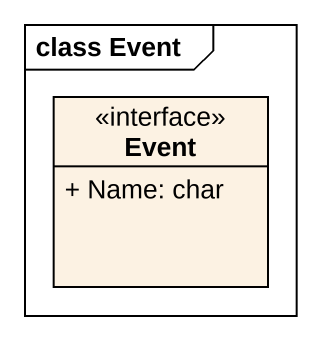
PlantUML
@startuml
mainframe class Event
hide circle
hide empty members
skinparam classAttributeIconSize 0
class Event <<interface>> {
  + Name: char
}
@enduml
